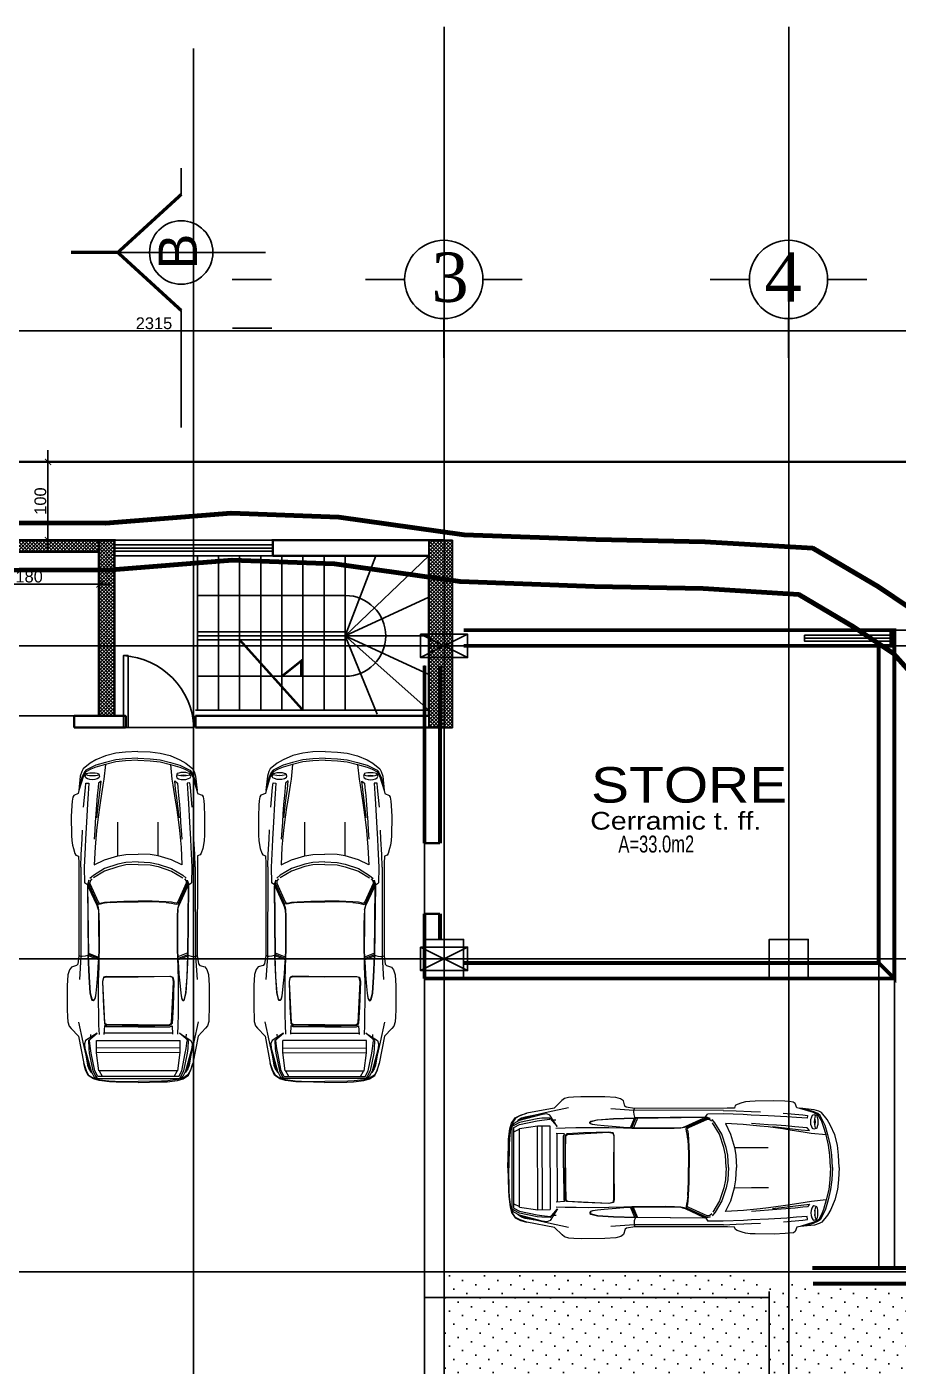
# Model space of a CAD drawing. Extents: x 250879 to 348495, y -51522 to -9360.
# Drawn here: x 327437 to 328550, y -41492 to -39781 of the extents above; entities that cross this region are included whole.
import ezdxf

# ---------------------------------------------------------------- set-up
doc = ezdxf.new("R2010")
doc.units = 0
doc.layers.get('0').update_dxf_attribs({"linetype": 'CONTINUOUS'})
doc.layers.get('DEFPOINTS').update_dxf_attribs({"color": 9, "linetype": 'CONTINUOUS'})
for name, color, linetype, lineweight in [('A-text finishing', 6, 'CONTINUOUS', 13), ('A-text function', 30, 'CONTINUOUS', 20), ('excavation border', 5, 'CONTINUOUS', 30), ('FIGURES', 153, 'CONTINUOUS', 0)]:
    doc.layers.add(name, color=color, linetype=linetype, lineweight=lineweight)
for name, color, linetype in [('AXIS', 1, 'CONTINUOUS'), ('COLUMN', 5, 'CONTINUOUS'), ('DIM', 3, 'CONTINUOUS'), ('FURNITURE', 4, 'CONTINUOUS'), ('HATCH', 8, 'CONTINUOUS'), ('TEXT', 3, 'CONTINUOUS'), ('WALL', 7, 'CONTINUOUS'), ('WALL1', 2, 'CONTINUOUS')]:
    doc.layers.add(name, color=color, linetype=linetype)
doc.styles.add('ARIAL', font='BOD_CR.TTF', dxfattribs={"width": 1.2})
doc.styles.get("Standard").update_dxf_attribs({"font": 'sanss___.ttf', "height": 15})
doc.styles.add('style2', font='romantic.ttf', dxfattribs={"height": 50})
doc.dimstyles.new('STANDARD$0', dxfattribs={"dimscale": 0, "dimtxt": 12, "dimasz": 8, "dimexe": 15, "dimexo": 0.0625, "dimgap": 2, "dimtad": 1, "dimdec": 0, "dimzin": 0, "dimdsep": 46, "dimtxsty": 'Standard', "dimblk1": 'ARCHTICK', "dimblk2": 'ARCHTICK', "dimsah": 1, "dimcen": 0.09, "dimdle": 15, "dimclrd": 3, "dimclre": 3, "dimclrt": 3, "dimazin": 0, "dimtfac": 1, "dimtdec": 0, "dimtofl": 0, "dimtmove": 1, "dimatfit": 3, "dimldrblk": 'ARCHTICK', "dimfxl": 1.0455, "dimfxlon": 1, "dimtolj": 1, "dimtzin": 0, "dimarcsym": 0})
pattern_1 = [(45, (47463.288, -20279.1652), (-2.24506403, 2.24506403), []), (135, (47463.288, -20279.1652), (-2.24506403, -2.24506403), [])]

# ---------------------------------------------------------------- blocks, each defined once
blk = doc.blocks.new('XREF1$0$02PCAR09')
at = {"color": 0, "linetype": 'ByBlock'}
for p, q in [((-139.39, 33.77), (-143.26, 30.05)), ((-138.14, 34.83), (-139.39, 33.77)), ((-136.04, 35.43), (-138.14, 34.83)), ((-133.57, 35.58), (-136.04, 35.43)), ((-129.86, 35.7), (-133.57, 35.58)), ((-117.88, 35.7), (-129.86, 35.7)), ((-112.33, 35.34), (-117.88, 35.7)), ((-109.85, 34.59), (-112.33, 35.34)), ((-108.47, 33.6), (-109.85, 34.59)), ((-157.04, 27.42), (-160.49, 26.23)), ((-160.29, 26.5), (-157.04, 27.42)), ((-143.26, 30.05), (-157.04, 27.42)), ((-146.25, 27.9), (-152.81, 26.43)), ((-147.04, 27.13), (-149.39, 26.87)), ((-145.43, 26.52), (-147.04, 27.13)), ((-136.16, 30.07), (-146.25, 27.9)), ((-103.18, 28.82), (-114.79, 29.59)), ((-107.73, 30.95), (-108.47, 33.6)), ((-107, 30.43), (-107.73, 30.95)), ((-102.8, 29.76), (-107, 30.43)), ((-103.18, 28.82), (-102.8, 29.76)), ((-58.2, 28.79), (-103.18, 28.82)), ((-103.18, 28.09), (-103.18, 28.82)), ((-103.06, 26.7), (-103.18, 28.09)), ((-56.22, 29.83), (-102.8, 29.76)), ((-58.32, 27.06), (-66.11, 26.89)), ((-48.2, 26.63), (-58.32, 27.06)), ((-58.2, 28.77), (-51.78, 28.55)), ((-52.64, 29.95), (-56.22, 29.83)), ((-52.16, 31.23), (-52.64, 29.95)), ((-51.29, 31.76), (-52.16, 31.23)), ((-51.78, 28.55), (-44.15, 28.14)), ((-48.85, 32.53), (-51.29, 31.76)), ((-47.09, 33.02), (-48.85, 32.53)), ((-44.85, 33.29), (-47.09, 33.02)), ((-42.26, 33.45), (-44.85, 33.29)), ((-44.15, 28.14), (-39.54, 27.93)), ((-32.75, 33.53), (-42.26, 33.45)), ((-27.18, 33.31), (-32.75, 33.53)), ((-28.03, 27.35), (-18.29, 26.45)), ((-24.96, 33.14), (-27.18, 33.31)), ((-22.98, 32.83), (-24.96, 33.14)), ((-22.13, 32.24), (-22.98, 32.83)), ((-21.22, 30), (-22.13, 32.24)), ((-19.65, 29.66), (-21.22, 30)), ((-12.48, 29.04), (-19.65, 29.78)), ((-12.79, 27.56), (-19.65, 29.66)), ((-13.04, 28.18), (-17.96, 29.55)), ((-10.59, 27.09), (-13.04, 28.18)), ((-10.26, 26.19), (-12.79, 27.56)), ((-10.14, 28.29), (-12.48, 29.04)), ((-9.43, 26.13), (-10.59, 27.09)), ((-8.78, 27.56), (-10.14, 28.29)), ((-5.94, 24.09), (-8.78, 27.56)), ((-165.56, 19.69), (-164.79, 22.49)), ((-164.42, 22.49), (-165.19, 19.69)), ((-164.79, 22.49), (-162.98, 25.22)), ((-163.6, 22.32), (-164.59, 21.21)), ((-163.6, 21.32), (-164.59, 20.71)), ((-164.59, -21.21), (-164.59, 21.21)), ((-162.81, 24.98), (-164.42, 22.49)), ((-160.88, 23.8), (-163.6, 22.32)), ((-160.77, 22.81), (-163.6, 21.32)), ((-163.6, 20.33), (-160.77, 21.82)), ((-163.6, 20.33), (-163.6, -20.33)), ((-162.98, 25.22), (-160.29, 26.5)), ((-160.49, 26.23), (-162.81, 24.98)), ((-161.5, 23.73), (-161.74, 23.33)), ((-159.78, 24.91), (-161.5, 23.73)), ((-149.39, 26.87), (-160.88, 23.8)), ((-151.85, 24.65), (-160.77, 22.81)), ((-160.77, 21.82), (-151.85, 23.66)), ((-160.77, 19.82), (-151.61, 21.07)), ((-159.78, 24.24), (-160.17, 23.99)), ((-157.91, 25.53), (-159.78, 24.91)), ((-157.91, 25.01), (-159.78, 24.24)), ((-152.81, 26.43), (-157.91, 25.53)), ((-153.83, 25.85), (-157.91, 25.01)), ((-153.47, 26.28), (-153.83, 25.85)), ((-149.51, 24.91), (-151.85, 24.65)), ((-151.85, 23.66), (-149.51, 24.04)), ((-151.61, 21.07), (-151.61, -21.07)), ((-151.61, 21.07), (-145.43, 21.07)), ((-145.43, 25.03), (-149.51, 24.91)), ((-149.51, 24.04), (-145.43, 24.53)), ((-149.26, 21.07), (-149.26, -21.19)), ((-141.73, 20.71), (-145.43, 26.52)), ((-145.43, 25.03), (-141.73, 20.73)), ((-145.43, 24.53), (-145.43, 25.03)), ((-145.43, -21.07), (-145.43, 21.07)), ((-142.39, 24.02), (-143.85, 23.95)), ((-125.42, 22.45), (-125.37, 22.96)), ((-125.08, 22.11), (-125.42, 22.45)), ((-125.37, 22.96), (-124.86, 23.34)), ((-125.15, 22.43), (-125.13, 22.84)), ((-124.89, 22.11), (-125.15, 22.43)), ((-125.13, 22.84), (-124.69, 23.22)), ((-124.01, 21.73), (-125.08, 22.11)), ((-123.84, 21.73), (-124.89, 22.11)), ((-124.86, 23.34), (-121.58, 24.14)), ((-124.69, 23.22), (-121.6, 24.01)), ((-121.62, 21.38), (-124.01, 21.73)), ((-121.62, 21.38), (-123.84, 21.73)), ((-118.22, 21.03), (-121.62, 21.38)), ((-121.6, 24.01), (-113.44, 24.57)), ((-121.58, 24.14), (-113.44, 24.69)), ((-112.19, 20.51), (-118.22, 21.03)), ((-113.44, 24.69), (-102.68, 25.08)), ((-113.44, 24.57), (-102.68, 24.96)), ((-108.37, 20.23), (-112.19, 20.51)), ((-104.22, 19.99), (-108.37, 20.23)), ((-104.9, 20.03), (-102.9, 24.96)), ((-104.22, 19.99), (-102.17, 24.96)), ((-101.45, 24.96), (-103.47, 19.98)), ((-102.68, 25.44), (-103.06, 26.7)), ((-67.1, 25.44), (-102.68, 25.06)), ((-102.68, 25.08), (-102.68, 25.44)), ((-102.68, 24.94), (-67.65, 25.32)), ((-102.68, 25.06), (-102.68, 24.94)), ((-78.74, 20.2), (-77.45, 20.66)), ((-77.21, 20.44), (-77.89, 20.2)), ((-77.45, 20.66), (-68.24, 24.88)), ((-76.59, 20.66), (-77.21, 20.44)), ((-76.95, 19.52), (-76.71, 20.25)), ((-76.71, 20.25), (-76.17, 20.52)), ((-67.39, 24.89), (-76.59, 20.66)), ((-76.17, 20.52), (-66.86, 24.77)), ((-66.4, 24.24), (-75.65, 20.03)), ((-66.42, 25.2), (-67.39, 24.89)), ((-67.1, 25.46), (-66.11, 26.89)), ((-67.1, 25.54), (-67.1, 25.54)), ((-64.81, 24.72), (-67.1, 25.46)), ((-66.86, 24.77), (-65.78, 24.81)), ((-65.14, 24.16), (-66.4, 24.24)), ((-65.78, 24.81), (-64.81, 24.72)), ((-64.13, 23.29), (-65.14, 24.16)), ((-62.4, 22.49), (-63.89, 24.21)), ((-60.22, 16.82), (-63.6, 22.49)), ((-58.97, 16.82), (-62.4, 22.49)), ((-57.13, 22.11), (-54.53, 16.8)), ((-48.2, 21.63), (-57.13, 22.11)), ((-44.15, 26.41), (-48.2, 26.63)), ((-39.78, 20.85), (-48.2, 21.63)), ((-35.6, 25.95), (-44.15, 26.41)), ((-39.78, 21.75), (-44.12, 22.11)), ((-35.6, 21.46), (-39.78, 21.75)), ((-35.6, 20.37), (-39.78, 20.85)), ((-26.33, 25.46), (-35.6, 25.95)), ((-31.38, 21.21), (-35.6, 21.46)), ((-28.21, 19.38), (-35.6, 20.37)), ((-33.48, 20.69), (-27.45, 19.99)), ((-26.79, 20.88), (-31.38, 21.21)), ((-22.2, 20.45), (-26.79, 20.88)), ((-21.41, 25.08), (-26.33, 25.46)), ((-18.2, 20.06), (-22.2, 20.45)), ((-16.03, 24.72), (-21.41, 25.08)), ((-18.29, 26.45), (-15.88, 26.19)), ((-15.88, 26.19), (-16.03, 24.72)), ((-14.22, 22.91), (-14.12, 24.14)), ((-14.12, 21.68), (-14.22, 22.91)), ((-14.12, 24.14), (-13.76, 25.41)), ((-13.76, 20.44), (-14.12, 21.68)), ((-13.76, 25.41), (-13.28, 26.26)), ((-13.28, 19.65), (-13.76, 20.44)), ((-13.28, 26.26), (-12.67, 26.55)), ((-12.67, 26.55), (-11.49, 26.19)), ((-12.31, 22.86), (-12.22, 24.26)), ((-12.24, 21.56), (-12.31, 22.86)), ((-12.04, 22.86), (-12.24, 21.56)), ((-12.07, 20.57), (-12.24, 21.58)), ((-12.22, 24.26), (-12.07, 25.22)), ((-12.22, 24.26), (-12.04, 22.86)), ((-12.07, 25.22), (-11.81, 25.93)), ((-11.81, 19.84), (-12.07, 20.57)), ((-11.81, 25.93), (-11.49, 26.19)), ((-11.49, 26.19), (-11.18, 25.93)), ((-11.18, 25.93), (-10.93, 25.22)), ((-10.93, 20.51), (-11.18, 19.81)), ((-10.93, 25.22), (-10.74, 24.13)), ((-10.74, 21.58), (-10.93, 20.51)), ((-10.74, 24.13), (-10.69, 22.86)), ((-10.69, 22.86), (-10.74, 21.58)), ((-8.9, 23.63), (-10.26, 26.19)), ((-6.9, 21.08), (-9.43, 26.13)), ((-7.91, 21.15), (-8.9, 23.63)), ((-6.56, 16.32), (-7.91, 21.15)), ((-5.57, 16.32), (-6.9, 21.08)), ((-4.27, 21.14), (-5.94, 24.09)), ((-2.17, 16.31), (-4.27, 21.14)), ((-166.35, 11.22), (-166.21, 14.44)), ((-166.21, 14.44), (-165.56, 19.69)), ((-165.8, 14.82), (-165.94, 11.59)), ((-165.19, 19.69), (-165.8, 14.82)), ((-163.6, 18.05), (-160.88, 19.53)), ((-160.77, 19.82), (-160.77, -19.82)), ((-137.77, 19.96), (-142.39, 19.75)), ((-138.14, 17.06), (-142.38, 17.26)), ((-141.73, 17.26), (-141.73, -17.16)), ((-138.66, 0), (-138.57, 15.9)), ((-138.57, 15.9), (-138.14, 17.06)), ((-137.9, 15.9), (-138.04, 8.28)), ((-137.51, 16.58), (-137.9, 15.9)), ((-132.34, 20.03), (-137.77, 19.96)), ((-137.56, 8.16), (-137.48, 15.78)), ((-136.98, 17.01), (-137.51, 16.58)), ((-137.48, 15.78), (-137.08, 16.44)), ((-137.08, 16.44), (-136.55, 16.78)), ((-128.55, 17.52), (-136.98, 17.01)), ((-136.55, 16.78), (-115.95, 17.82)), ((-126.04, 20.1), (-132.34, 20.03)), ((-115.76, 17.94), (-128.55, 17.52)), ((-115.78, 20.11), (-126.04, 20.1)), ((-115.95, 17.82), (-113.73, 17.36)), ((-108.37, 19.87), (-115.78, 20.11)), ((-113.56, 17.48), (-115.76, 17.94)), ((-113.73, 17.36), (-113.35, 15.95)), ((-113.2, 16.07), (-113.56, 17.48)), ((-113.4, -0.02), (-113.2, 16.07)), ((-113.35, 15.95), (-113.4, 0.02)), ((-104.27, 19.73), (-108.37, 19.87)), ((-99.56, 19.65), (-104.27, 19.73)), ((-99.52, 19.84), (-104.22, 19.99)), ((-87.11, 19.64), (-99.56, 19.65)), ((-87.11, 19.87), (-99.52, 19.84)), ((-82.86, 19.87), (-87.11, 19.87)), ((-82.86, 19.72), (-87.11, 19.64)), ((-79.67, 19.98), (-82.86, 19.87)), ((-79.63, 19.86), (-82.86, 19.72)), ((-79.67, 19.96), (-78.74, 20.2)), ((-77.89, 20.2), (-79.63, 19.86)), ((-76.73, 18.37), (-76.95, 19.52)), ((-76.42, 16.82), (-76.73, 18.37)), ((-76.22, 19.69), (-76.44, 19.24)), ((-76.44, 19.24), (-76.15, 18.22)), ((-76.1, 14.07), (-76.42, 16.82)), ((-75.65, 20.03), (-76.22, 19.69)), ((-76.15, 18.22), (-75.93, 16.82)), ((-76.1, 14.07), (-75.74, 7.15)), ((-75.93, 16.82), (-75.72, 13.98)), ((-75.72, 13.98), (-75.43, 7.15)), ((-60.22, 16.82), (-60.22, 16.82)), ((-58, 10.14), (-60.22, 16.82)), ((-56.75, 10.14), (-58.97, 16.82)), ((-54.53, 16.8), (-52.55, 10.14)), ((-24.62, 18.78), (-28.21, 19.38)), ((-27.45, 19.99), (-23.36, 19.5)), ((-17.01, 17.6), (-24.62, 18.78)), ((-23.36, 19.5), (-19.12, 18.97)), ((-19.12, 18.97), (-14.89, 18.51)), ((-16, 19.87), (-18.2, 20.06)), ((-13.95, 17.11), (-17.01, 17.6)), ((-14.89, 18.51), (-16, 19.87)), ((-6.56, 16.32), (-13.95, 17.11)), ((-12.67, 19.33), (-13.28, 19.65)), ((-11.49, 19.6), (-12.67, 19.33)), ((-11.49, 19.6), (-11.81, 19.84)), ((-11.18, 19.81), (-11.49, 19.6)), ((-5.26, 11.13), (-6.56, 16.32)), ((-4.27, 11.13), (-5.57, 16.32)), ((-0.87, 11.13), (-2.17, 16.31)), ((-166.57, 0.02), (-166.35, 11.22)), ((-165.94, 11.59), (-166.08, 0)), ((-138.04, 8.28), (-138.04, 0)), ((-137.56, 0), (-137.56, 8.16)), ((-75.74, 7.15), (-75.77, 0)), ((-75.43, 7.15), (-75.4, 0)), ((-57.13, 6.18), (-58, 10.14)), ((-55.9, 6.18), (-56.75, 10.14)), ((-52.55, 10.14), (-44.12, 10.09)), ((-52.55, 10.14), (-51.92, 6.18)), ((-44.12, 10.09), (-35.6, 10.09)), ((-4.7, 6.2), (-5.26, 11.13)), ((-3.7, 6.2), (-4.27, 11.13)), ((-0.31, 6.18), (-0.87, 11.13)), ((-165.94, -11.59), (-166.08, 0)), ((-138.66, 0), (-138.57, -15.9)), ((-138.04, -8.28), (-138.04, 0)), ((-137.56, 0), (-137.56, -8.16)), ((-113.4, 0.02), (-113.2, -16.07)), ((-75.74, -7.15), (-75.77, 0)), ((-75.43, -7.15), (-75.4, 0)), ((-56.89, 0), (-57.13, 6.18)), ((-56.89, 0), (-57.13, -6.18)), ((-55.64, 0), (-55.9, 6.18)), ((-55.64, 0), (-55.9, -6.18)), ((-51.92, 6.18), (-51.68, 0)), ((-51.92, -6.18), (-51.68, 0)), ((-4.39, 0), (-4.7, 6.2)), ((-4.39, 0), (-4.7, -6.2)), ((-3.4, 0), (-3.7, 6.2)), ((-3.4, 0), (-3.7, -6.2)), ((0, 0), (-0.31, 6.18)), ((0, 0), (-0.31, -6.18)), ((-166.57, -0.02), (-166.35, -11.22)), ((-113.35, -15.95), (-113.4, -0.02)), ((-57.13, -6.18), (-58, -10.14)), ((-55.9, -6.18), (-56.75, -10.14)), ((-52.55, -10.14), (-51.92, -6.18)), ((-4.7, -6.2), (-5.26, -11.13)), ((-3.7, -6.2), (-4.27, -11.13)), ((-0.31, -6.18), (-0.87, -11.13)), ((-166.35, -11.22), (-166.21, -14.44)), ((-165.8, -14.82), (-165.94, -11.59)), ((-137.9, -15.9), (-138.04, -8.28)), ((-137.56, -8.16), (-137.48, -15.78)), ((-76.1, -14.07), (-75.74, -7.15)), ((-75.72, -13.98), (-75.43, -7.15)), ((-58, -10.14), (-60.22, -16.82)), ((-56.75, -10.14), (-58.97, -16.82)), ((-54.53, -16.8), (-52.55, -10.14)), ((-52.55, -10.14), (-44.12, -10.09)), ((-44.12, -10.09), (-35.6, -10.09)), ((-5.26, -11.13), (-6.56, -16.32)), ((-4.27, -11.13), (-5.57, -16.32)), ((-0.87, -11.13), (-2.17, -16.31)), ((-166.21, -14.44), (-165.56, -19.69)), ((-165.19, -19.69), (-165.8, -14.82)), ((-165.56, -19.69), (-164.79, -22.49)), ((-164.42, -22.49), (-165.19, -19.69)), ((-163.6, -18.05), (-160.88, -19.53)), ((-160.77, -19.82), (-151.61, -21.07)), ((-137.77, -19.96), (-142.39, -19.75)), ((-138.14, -17.06), (-142.38, -17.26)), ((-138.57, -15.9), (-138.14, -17.06)), ((-137.51, -16.58), (-137.9, -15.9)), ((-132.34, -20.03), (-137.77, -19.96)), ((-136.98, -17.01), (-137.51, -16.58)), ((-137.48, -15.78), (-137.08, -16.44)), ((-137.08, -16.44), (-136.55, -16.78)), ((-128.55, -17.52), (-136.98, -17.01)), ((-136.55, -16.78), (-115.95, -17.82)), ((-126.04, -20.1), (-132.34, -20.03)), ((-115.76, -17.94), (-128.55, -17.52)), ((-115.78, -20.11), (-126.04, -20.1)), ((-115.95, -17.82), (-113.73, -17.36)), ((-108.37, -19.87), (-115.78, -20.11)), ((-113.56, -17.48), (-115.76, -17.94)), ((-113.73, -17.36), (-113.35, -15.95)), ((-113.2, -16.07), (-113.56, -17.48)), ((-104.27, -19.73), (-108.37, -19.87)), ((-104.22, -19.99), (-108.37, -20.23)), ((-104.9, -20.03), (-102.9, -24.96)), ((-99.56, -19.65), (-104.27, -19.73)), ((-99.52, -19.84), (-104.22, -19.99)), ((-104.22, -19.99), (-102.17, -24.96)), ((-101.45, -24.96), (-103.47, -19.98)), ((-87.11, -19.64), (-99.56, -19.65)), ((-87.11, -19.87), (-99.52, -19.84)), ((-82.86, -19.72), (-87.11, -19.64)), ((-82.86, -19.87), (-87.11, -19.87)), ((-79.63, -19.86), (-82.86, -19.72)), ((-79.67, -19.98), (-82.86, -19.87)), ((-79.67, -19.96), (-78.74, -20.2)), ((-77.89, -20.2), (-79.63, -19.86)), ((-78.74, -20.2), (-77.45, -20.66)), ((-77.21, -20.44), (-77.89, -20.2)), ((-76.73, -18.37), (-76.95, -19.52)), ((-76.95, -19.52), (-76.71, -20.25)), ((-76.42, -16.82), (-76.73, -18.37)), ((-76.44, -19.24), (-76.15, -18.22)), ((-76.22, -19.69), (-76.44, -19.24)), ((-76.1, -14.07), (-76.42, -16.82)), ((-75.65, -20.03), (-76.22, -19.69)), ((-76.15, -18.22), (-75.93, -16.82)), ((-75.93, -16.82), (-75.72, -13.98)), ((-66.4, -24.24), (-75.65, -20.03)), ((-60.22, -16.82), (-63.6, -22.49)), ((-58.97, -16.82), (-62.4, -22.49)), ((-60.22, -16.82), (-60.22, -16.82)), ((-57.13, -22.11), (-54.53, -16.8)), ((-28.21, -19.38), (-35.6, -20.37)), ((-33.48, -20.69), (-27.45, -19.99)), ((-24.62, -18.78), (-28.21, -19.38)), ((-27.45, -19.99), (-23.36, -19.5)), ((-17.01, -17.6), (-24.62, -18.78)), ((-23.36, -19.5), (-19.12, -18.97)), ((-18.2, -20.06), (-22.2, -20.45)), ((-19.12, -18.97), (-14.89, -18.51)), ((-16, -19.87), (-18.2, -20.06)), ((-13.95, -17.11), (-17.01, -17.6)), ((-14.89, -18.51), (-16, -19.87)), ((-6.56, -16.32), (-13.95, -17.11)), ((-13.28, -19.65), (-13.76, -20.44)), ((-12.67, -19.33), (-13.28, -19.65)), ((-11.49, -19.6), (-12.67, -19.33)), ((-11.81, -19.84), (-12.07, -20.57)), ((-11.49, -19.6), (-11.81, -19.84)), ((-11.18, -19.81), (-11.49, -19.6)), ((-10.93, -20.51), (-11.18, -19.81)), ((-6.56, -16.32), (-7.91, -21.15)), ((-5.57, -16.32), (-6.9, -21.08)), ((-2.17, -16.31), (-4.27, -21.14)), ((-164.79, -22.49), (-162.98, -25.22)), ((-163.6, -21.32), (-164.59, -20.71)), ((-163.6, -22.32), (-164.59, -21.21)), ((-162.81, -24.98), (-164.42, -22.49)), ((-163.6, -20.33), (-160.77, -21.82)), ((-160.77, -22.81), (-163.6, -21.32)), ((-160.88, -23.8), (-163.6, -22.32)), ((-162.98, -25.22), (-160.29, -26.5)), ((-160.49, -26.23), (-162.81, -24.98)), ((-161.5, -23.73), (-161.74, -23.33)), ((-159.78, -24.91), (-161.5, -23.73)), ((-149.39, -26.87), (-160.88, -23.8)), ((-160.77, -21.82), (-151.85, -23.66)), ((-151.85, -24.65), (-160.77, -22.81)), ((-157.04, -27.42), (-160.49, -26.23)), ((-160.29, -26.5), (-157.04, -27.42)), ((-159.78, -24.24), (-160.17, -23.99)), ((-157.91, -25.01), (-159.78, -24.24)), ((-157.91, -25.53), (-159.78, -24.91)), ((-153.83, -25.85), (-157.91, -25.01)), ((-152.81, -26.43), (-157.91, -25.53)), ((-153.47, -26.28), (-153.83, -25.85)), ((-146.25, -27.9), (-152.81, -26.43)), ((-151.85, -23.66), (-149.51, -24.04)), ((-149.51, -24.91), (-151.85, -24.65)), ((-151.61, -21.07), (-145.43, -21.07)), ((-149.51, -24.04), (-145.43, -24.53)), ((-145.43, -25.03), (-149.51, -24.91)), ((-147.04, -27.13), (-149.39, -26.87)), ((-145.43, -26.52), (-147.04, -27.13)), ((-141.73, -20.71), (-145.43, -26.52)), ((-145.43, -25.03), (-141.73, -20.73)), ((-145.43, -24.53), (-145.43, -25.03)), ((-142.39, -24.02), (-143.85, -23.95)), ((-125.08, -22.11), (-125.42, -22.45)), ((-125.42, -22.45), (-125.37, -22.96)), ((-125.37, -22.96), (-124.86, -23.34)), ((-124.89, -22.11), (-125.15, -22.43)), ((-125.15, -22.43), (-125.13, -22.84)), ((-125.13, -22.84), (-124.69, -23.22)), ((-124.01, -21.73), (-125.08, -22.11)), ((-123.84, -21.73), (-124.89, -22.11)), ((-124.86, -23.34), (-121.58, -24.14)), ((-124.69, -23.22), (-121.6, -24.01)), ((-121.62, -21.38), (-124.01, -21.73)), ((-121.62, -21.38), (-123.84, -21.73)), ((-118.22, -21.03), (-121.62, -21.38)), ((-121.6, -24.01), (-113.44, -24.57)), ((-121.58, -24.14), (-113.44, -24.69)), ((-112.19, -20.51), (-118.22, -21.03)), ((-113.44, -24.57), (-102.68, -24.96)), ((-113.44, -24.69), (-102.68, -25.08)), ((-108.37, -20.23), (-112.19, -20.51)), ((-103.06, -26.7), (-103.18, -28.09)), ((-102.68, -25.44), (-103.06, -26.7)), ((-102.68, -25.06), (-102.68, -24.94)), ((-102.68, -24.94), (-67.65, -25.32)), ((-67.1, -25.44), (-102.68, -25.06)), ((-102.68, -25.08), (-102.68, -25.44)), ((-77.45, -20.66), (-68.24, -24.88)), ((-76.59, -20.66), (-77.21, -20.44)), ((-76.71, -20.25), (-76.17, -20.52)), ((-67.39, -24.89), (-76.59, -20.66)), ((-76.17, -20.52), (-66.86, -24.77)), ((-66.42, -25.2), (-67.39, -24.89)), ((-64.81, -24.72), (-67.1, -25.46)), ((-67.1, -25.46), (-66.11, -26.89)), ((-67.1, -25.54), (-67.1, -25.54)), ((-66.86, -24.77), (-65.78, -24.81)), ((-65.14, -24.16), (-66.4, -24.24)), ((-58.32, -27.06), (-66.11, -26.89)), ((-65.78, -24.81), (-64.81, -24.72)), ((-64.13, -23.29), (-65.14, -24.16)), ((-62.4, -22.49), (-63.89, -24.21)), ((-48.2, -26.63), (-58.32, -27.06)), ((-48.2, -21.63), (-57.13, -22.11)), ((-39.78, -20.85), (-48.2, -21.63)), ((-44.15, -26.41), (-48.2, -26.63)), ((-35.6, -25.95), (-44.15, -26.41)), ((-39.78, -21.75), (-44.12, -22.11)), ((-35.6, -20.37), (-39.78, -20.85)), ((-35.6, -21.46), (-39.78, -21.75)), ((-31.38, -21.21), (-35.6, -21.46)), ((-26.33, -25.46), (-35.6, -25.95)), ((-26.79, -20.88), (-31.38, -21.21)), ((-28.03, -27.35), (-18.29, -26.45)), ((-22.2, -20.45), (-26.79, -20.88)), ((-21.41, -25.08), (-26.33, -25.46)), ((-16.03, -24.72), (-21.41, -25.08)), ((-18.29, -26.45), (-15.88, -26.19)), ((-15.88, -26.19), (-16.03, -24.72)), ((-14.12, -21.68), (-14.22, -22.91)), ((-14.22, -22.91), (-14.12, -24.14)), ((-13.76, -20.44), (-14.12, -21.68)), ((-14.12, -24.14), (-13.76, -25.41)), ((-13.76, -25.41), (-13.28, -26.26)), ((-13.28, -26.26), (-12.67, -26.55)), ((-10.26, -26.19), (-12.79, -27.56)), ((-12.67, -26.55), (-11.49, -26.19)), ((-12.24, -21.56), (-12.31, -22.86)), ((-12.31, -22.86), (-12.22, -24.26)), ((-12.07, -20.57), (-12.24, -21.58)), ((-12.04, -22.86), (-12.24, -21.56)), ((-12.22, -24.26), (-12.04, -22.86)), ((-12.22, -24.26), (-12.07, -25.22)), ((-12.07, -25.22), (-11.81, -25.93)), ((-11.81, -25.93), (-11.49, -26.19)), ((-11.49, -26.19), (-11.18, -25.93)), ((-11.18, -25.93), (-10.93, -25.22)), ((-10.74, -21.58), (-10.93, -20.51)), ((-10.93, -25.22), (-10.74, -24.13)), ((-10.69, -22.86), (-10.74, -21.58)), ((-10.74, -24.13), (-10.69, -22.86)), ((-9.43, -26.13), (-10.59, -27.09)), ((-8.9, -23.63), (-10.26, -26.19)), ((-6.9, -21.08), (-9.43, -26.13)), ((-7.91, -21.15), (-8.9, -23.63)), ((-5.94, -24.09), (-8.78, -27.56)), ((-4.27, -21.14), (-5.94, -24.09)), ((-143.26, -30.05), (-157.04, -27.42)), ((-136.16, -30.07), (-146.25, -27.9)), ((-139.39, -33.77), (-143.26, -30.05)), ((-103.18, -28.82), (-114.79, -29.59)), ((-108.47, -33.6), (-109.85, -34.59)), ((-107.73, -30.95), (-108.47, -33.6)), ((-107, -30.43), (-107.73, -30.95)), ((-102.8, -29.76), (-107, -30.43)), ((-103.18, -28.09), (-103.18, -28.82)), ((-58.2, -28.79), (-103.18, -28.82)), ((-103.18, -28.82), (-102.8, -29.76)), ((-56.22, -29.83), (-102.8, -29.76)), ((-58.2, -28.77), (-51.78, -28.55)), ((-52.64, -29.95), (-56.22, -29.83)), ((-52.16, -31.23), (-52.64, -29.95)), ((-51.29, -31.76), (-52.16, -31.23)), ((-51.78, -28.55), (-44.15, -28.14)), ((-48.85, -32.53), (-51.29, -31.76)), ((-47.09, -33.02), (-48.85, -32.53)), ((-44.85, -33.29), (-47.09, -33.02)), ((-42.26, -33.45), (-44.85, -33.29)), ((-44.15, -28.14), (-39.54, -27.93)), ((-32.75, -33.53), (-42.26, -33.45)), ((-27.18, -33.31), (-32.75, -33.53)), ((-24.96, -33.14), (-27.18, -33.31)), ((-22.98, -32.83), (-24.96, -33.14)), ((-22.13, -32.24), (-22.98, -32.83)), ((-21.22, -30), (-22.13, -32.24)), ((-19.65, -29.66), (-21.22, -30)), ((-12.79, -27.56), (-19.65, -29.66)), ((-12.48, -29.04), (-19.65, -29.78)), ((-13.04, -28.18), (-17.96, -29.55)), ((-10.59, -27.09), (-13.04, -28.18)), ((-10.14, -28.29), (-12.48, -29.04)), ((-8.78, -27.56), (-10.14, -28.29)), ((-138.14, -34.83), (-139.39, -33.77)), ((-136.04, -35.43), (-138.14, -34.83)), ((-133.57, -35.58), (-136.04, -35.43)), ((-129.86, -35.7), (-133.57, -35.58)), ((-117.88, -35.7), (-129.86, -35.7)), ((-112.33, -35.34), (-117.88, -35.7)), ((-109.85, -34.59), (-112.33, -35.34))]:
    blk.add_line(p, q, dxfattribs=at)
blk = doc.blocks.new('_ARCHTICK')
at = {"color": 0, "linetype": 'ByBlock', "const_width": 0.15}
blk.add_lwpolyline([(-0.5, -0.5), (0.5, 0.5)], dxfattribs=at)
blk = doc.blocks.new('*D22')
at = {"layer": 'DEFPOINTS', "color": 0, "linetype": 'Continuous', "transparency": 16777216}
for p in [(159633.4, -32668.3), (157318.4, -32770), (159633.4, -32770)]:
    blk.add_point(p, dxfattribs=at)
at = {"layer": 'WALL', "color": 3, "linetype": 'Continuous', "lineweight": -2, "transparency": 16777216}
for p, q in [((157318.4, -32669.3), (157318.4, -32653.3)), ((159633.4, -32669.3), (159633.4, -32653.3)), ((157303.4, -32668.3), (159648.4, -32668.3))]:
    blk.add_line(p, q, dxfattribs=at)
at = {"layer": 'WALL', "color": 3, "linetype": 'Continuous', "lineweight": -2, "transparency": 16777216, "xscale": 8, "yscale": 8, "zscale": 8, "rotation": 180}
blk.add_blockref('_ARCHTICK', (157318.4, -32668.3), dxfattribs=at)
at = {"layer": 'WALL', "color": 3, "linetype": 'Continuous', "lineweight": -2, "transparency": 16777216, "xscale": 8, "yscale": 8, "zscale": 8}
blk.add_blockref('_ARCHTICK', (159633.4, -32668.3), dxfattribs=at)
at = {"layer": 'WALL', "color": 3, "linetype": 'Continuous', "transparency": 16777216, "insert": (158475.9, -32658.5), "char_height": 15, "attachment_point": 5}
blk.add_mtext('\\A1;2315', dxfattribs=at)
blk = doc.blocks.new('COLUMN')
at = {"layer": 'AXIS'}
for p, q in [((236924.7, -9644.3), (236984.7, -9674.3)), ((236984.7, -9644.3), (236924.7, -9674.3))]:
    blk.add_line(p, q, dxfattribs=at)
at = {"layer": 'COLUMN'}
blk.add_lwpolyline([(236924.7, -9644.3), (236984.7, -9644.3), (236984.7, -9674.3), (236924.7, -9674.3)], close=True, dxfattribs=at)
blk = doc.blocks.new('AXISG')
at = {"layer": 'AXIS'}
for p, q in [((306715.5, -23682.8), (306715.5, -19766.8)), ((307035.7, -19949.2), (307035.7, -23531.7)), ((305609.2, -20292.8), (307936.9, -20292.8)), ((305601.4, -20692.8), (307936.9, -20692.8)), ((305610, -21092.8), (307936.9, -21092.8))]:
    blk.add_line(p, q, dxfattribs=at)
at = {"layer": 'WALL', "linetype": 'Continuous'}
for p in [(70081, -10633.6), (70081, -11033.6)]:
    blk.add_blockref('COLUMN', p, dxfattribs=at)
blk = doc.blocks.new('*D1716')
at = {"layer": 'DEFPOINTS', "color": 0, "linetype": 'Continuous', "transparency": 16777216}
for p in [(327349.6, -40483.3), (327529.4, -40483.3), (327349.6, -40493.1)]:
    blk.add_point(p, dxfattribs=at)
at = {"layer": 'WALL', "color": 3, "linetype": 'Continuous', "lineweight": -2, "transparency": 16777216}
for p, q in [((327544.4, -40493.1), (327334.6, -40493.1)), ((327349.6, -40492.1), (327349.6, -40508.1)), ((327529.4, -40492.1), (327529.4, -40508.1))]:
    blk.add_line(p, q, dxfattribs=at)
at = {"layer": 'WALL', "color": 3, "linetype": 'Continuous', "lineweight": -2, "transparency": 16777216, "xscale": 8, "yscale": 8, "zscale": 8, "rotation": 180}
blk.add_blockref('_ARCHTICK', (327349.6, -40493.1), dxfattribs=at)
at = {"layer": 'WALL', "color": 3, "linetype": 'Continuous', "lineweight": -2, "transparency": 16777216, "xscale": 8, "yscale": 8, "zscale": 8}
blk.add_blockref('_ARCHTICK', (327529.4, -40493.1), dxfattribs=at)
at = {"layer": 'WALL', "color": 3, "linetype": 'Continuous', "transparency": 16777216, "insert": (327439.5, -40483.4), "char_height": 15, "attachment_point": 5}
blk.add_mtext('\\A1;180', dxfattribs=at)
blk = doc.blocks.new('*D1765')
at = {"layer": 'DEFPOINTS', "color": 0, "linetype": 'Continuous', "transparency": 16777216}
for p in [(327463.6, -40336.8), (327463.6, -40336.8), (327463.6, -40436.8)]:
    blk.add_point(p, dxfattribs=at)
at = {"layer": 'WALL', "color": 3, "linetype": 'Continuous', "lineweight": -2, "transparency": 16777216}
for p, q in [((327463.6, -40451.8), (327463.6, -40321.8)), ((327463.6, -40336.8), (327448.6, -40336.8)), ((327463.6, -40436.8), (327448.6, -40436.8))]:
    blk.add_line(p, q, dxfattribs=at)
at = {"layer": 'WALL', "color": 3, "linetype": 'Continuous', "lineweight": -2, "transparency": 16777216, "xscale": 8, "yscale": 8, "zscale": 8}
for p, rotation in [((327463.6, -40336.8), 90), ((327463.6, -40436.8), 270)]:
    blk.add_blockref('_ARCHTICK', p, dxfattribs=dict(at, rotation=rotation))
at = {"layer": 'WALL', "color": 3, "linetype": 'Continuous', "transparency": 16777216, "insert": (327453.9, -40386.8), "char_height": 15, "attachment_point": 5, "rotation": 90}
blk.add_mtext('\\A1;100', dxfattribs=at)
blk = doc.blocks.new('ST')
at = {"layer": 'WALL', "linetype": 'Continuous'}
for p, q in [((289093.9, -12839.7), (289282.9, -12839.7)), ((289093.9, -12942.9), (289282.9, -12942.9))]:
    blk.add_line(p, q, dxfattribs=at)
at = {"layer": 'WALL', "linetype": 'Continuous', "const_width": 3}
for points in [[(289147.9, -12896.3), (289228.9, -12986.4)], [(289201.9, -12942.9), (289226.4, -12923.4), (289226.4, -12942.9)]]:
    blk.add_lwpolyline(points, dxfattribs=at)
at = {"layer": 'WALL', "linetype": 'Continuous'}
blk.add_arc((289282.9, -12891.3), 51.6, 270, 90, dxfattribs=at)
blk = doc.blocks.new('sec')
at = {"layer": 'WALL'}
for p, q in [((0, 105.9), (0, 319.4)), ((0, 105.9), (-115.7, 0)), ((-115.7, 0), (153.7, 0)), ((0, -105.9), (0, -153.8))]:
    blk.add_line(p, q, dxfattribs=at)
at = {"layer": 'WALL', "const_width": 6}
for points in [[(0, 105.9), (-115.7, 0), (-201.5, 0)], [(0, -105.9), (-115.7, 0)]]:
    blk.add_lwpolyline(points, dxfattribs=at)
at = {"layer": 'WALL'}
blk.add_circle((0, 0), 57.9, dxfattribs=at)
blk = doc.blocks.new('site77')
at = {"layer": 'WALL', "linetype": 'Continuous', "const_width": 3}
blk.add_lwpolyline([(159633.4, -32835.7), (157318.4, -32835.7), (157318.4, -36546.7), (159235.4, -36546.7)], dxfattribs=at)
at = {"layer": 'WALL', "linetype": 'Continuous'}
dim = blk.add_linear_dim(base=(159633.4, -32668.3), p1=(157318.4, -32770), p2=(159633.4, -32770), dimstyle='STANDARD$0', override={"dimscale": 1}, dxfattribs=at)
dim.commit()
dim.dimension.update_dxf_attribs({"geometry": '*D22', "text_midpoint": (158475.9, -32658.5)})

msp = doc.modelspace()

# ---------------------------------------------------------------- hatches: boundary and pattern name
at = {"layer": 'AXIS'}
h = msp.add_hatch(dxfattribs=at)
h.set_pattern_fill('ANSI37', color=256, style=0)
h.set_pattern_definition(pattern_1)
h.paths.add_polyline_path([(327537.78405, -40436.83358), (327349.30678, -40436.83358), (327349.30678, -40571.99817), (327350.0698, -40571.99817), (327350.0698, -40451.83358), (327537.78405, -40451.83358)])
h = msp.add_hatch(dxfattribs=at)
h.set_pattern_fill('ANSI37', color=256, style=0)
h.set_pattern_definition([(45, (47454.288, -20279.1652), (-2.24506403, 2.24506403), []), (135, (47454.288, -20279.1652), (-2.24506403, -2.24506403), [])])
h.paths.add_polyline_path([(327548.78405, -40436.83358), (327528.78405, -40436.83358), (327528.78405, -40451.83358), (327548.78405, -40451.83358)])
h.paths.add_polyline_path([(327543.78405, -40451.83358), (327528.78405, -40451.83358), (327528.78405, -40571.99817), (327543.78405, -40571.99817)])
h.paths.add_polyline_path([(327548.78405, -40456.83358), (327548.78405, -40451.83358), (327543.78405, -40451.83358), (327543.78405, -40571.99817), (327548.78405, -40571.99817)])
h.paths.add_polyline_path([(327548.78405, -40571.99817), (327543.78405, -40571.99817), (327543.78405, -40661.2647), (327548.78405, -40661.2647)])
h.paths.add_polyline_path([(327543.78405, -40571.99817), (327528.78405, -40571.99817), (327528.78405, -40661.2647), (327543.78405, -40661.2647)])
h = msp.add_hatch(dxfattribs=at)
h.set_pattern_fill('ANSI37', color=256, style=0)
h.set_pattern_definition(pattern_1)
h.paths.add_polyline_path([(327950.28405, -40676.52944), (327950.28405, -40436.83358), (327980.28405, -40436.83358), (327980.28405, -40676.52944)])
at = {"layer": 'FURNITURE', "ltscale": 3}
h = msp.add_hatch(dxfattribs=at)
h.set_pattern_fill('DOTS', color=256, scale=10, angle=45, style=0)
h.set_pattern_definition([(45, (19207.206, -20279.165), (-5.6126601, 16.8379802), [0, -15.875])])
h.paths.add_polyline_path([(328385.10259, -41404.79782), (327969.62571, -41404.79782), (327969.62571, -41544.25948), (328146.4745, -41544.25948), (328229.12429, -41495.62371), (328229.12429, -41544.25948), (328385.10259, -41544.25948)], flags=17)
h.paths.add_polyline_path([(328385.10259, -41544.25948), (328229.12429, -41544.25948), (328229.12429, -41592.89526), (328146.4745, -41544.25948), (327969.62571, -41544.25948), (327969.62571, -41746.99817), (328385.10259, -41746.99817)])
h.paths.add_polyline_path([(328410.10259, -41544.25948), (328385.10259, -41544.25948), (328385.10259, -41746.99817), (328410.10259, -41746.99817)])
h.paths.add_polyline_path([(328410.10259, -41386.83358), (328380.10259, -41386.83358), (328380.10259, -41371.99817), (327969.62571, -41371.99817), (327969.62571, -41404.79782), (328385.10259, -41404.79782), (328385.10259, -41544.25948), (328410.10259, -41544.25948)])
h.paths.add_polyline_path([(328752.9393, -41386.8367), (328440.92594, -41386.8367), (328440.10259, -41386.83358), (328410.10259, -41386.83358), (328410.10259, -41544.25948), (328552.27697, -41544.25948, -0.4142135624), (328752.27697, -41744.25948), (328752.27697, -41771.83358), (328870.5187, -41771.83358, -0.9977861785), (328970.51821, -41772.05521), (328988.66622, -41772.05521), (328949.90351, -41552.12219, 0.3639919777)])
h.paths.add_polyline_path([(328552.27697, -41544.25948), (328410.10259, -41544.25948), (328410.10259, -41746.99817), (328435.10259, -41746.99817, -0.1467971024), (328500.2239, -41771.83358), (328752.27697, -41771.83358), (328752.27697, -41744.25948, 0.4142135624)], flags=17)
h.paths.add_polyline_path([(328713.71503, -41592.11648), (328713.71503, -41551.87985), (328736.6677, -41551.87985), (328736.6677, -41592.11648)], flags=24)

# ---------------------------------------------------------------- linework, layer by layer
at = {"layer": 'AXIS'}
for p, q in [((327969.62571, -39780.65994), (327969.62571, -43810.85677)), ((328410.10259, -39780.65994), (328410.10259, -43803.29107)), ((327699.13707, -40103.55728), (327749.13707, -40103.55728)), ((327919.29653, -40103.55728), (327869.29653, -40103.55728)), ((328019.29653, -40103.55728), (328069.29653, -40103.55728)), ((328359.77341, -40103.55728), (328309.77341, -40103.55728)), ((328459.77341, -40103.55728), (328509.77341, -40103.55728)), ((327969.29653, -40153.55728), (327969.29653, -40203.55728)), ((328409.77341, -40153.55728), (328409.77341, -40203.55728)), ((327699.46625, -40165.784), (327749.46625, -40165.784)), ((326774.46169, -40571.99817), (328870.84741, -40571.99817)), ((326774.46169, -40971.99817), (328870.84741, -40971.99817)), ((326617.57984, -41371.99817), (328870.84741, -41371.99817))]:
    msp.add_line(p, q, dxfattribs=at)
for centre in [(327969.29653, -40103.55728), (328409.77341, -40103.55728)]:
    msp.add_circle(centre, 50, dxfattribs=at)
at = {"layer": 'COLUMN'}
for points in [[(327950.28405, -40676.52944), (327950.28405, -40436.83358), (327980.28405, -40436.83358), (327980.28405, -40676.52944)], [(327994.62571, -40996.99817), (327994.62571, -40946.99817), (327944.62571, -40946.99817), (327944.62571, -40996.99817)], [(328435.10259, -40996.99817), (328435.10259, -40946.99817), (328385.10259, -40946.99817), (328385.10259, -40996.99817)]]:
    msp.add_lwpolyline(points, close=True, dxfattribs=at)
at = {"layer": 'excavation border', "lineweight": 200}
for points in [[(327365.30719, -40414.5024), (327537.25201, -40415.01142), (327697.67287, -40402.31006), (327835.0574, -40407.28823), (327995.46508, -40429.8136), (328163.39469, -40435.82743), (328303.06116, -40438.70853), (328440.90611, -40447.19597), (328524.76593, -40496.54786), (328583.60495, -40535.96675)], [(327362.97375, -40474.49576), (327539.53488, -40475.01844), (327698.95864, -40462.39602), (327829.78516, -40467.13657), (327990.20545, -40489.66371), (328161.70221, -40495.80528), (328300.59773, -40498.67048), (328422.86689, -40506.19888), (328492.82546, -40547.36982), (328543.88168, -40581.57466), (328604.1969, -40649.2474)]]:
    msp.add_lwpolyline(points, dxfattribs=at)
at = {"layer": 'FURNITURE', "ltscale": 3}
for p, q in [((327750.80678, -40436.83358), (327548.78405, -40436.83358)), ((327750.80678, -40442.83358), (327548.78405, -40442.83358)), ((327750.80678, -40446.83358), (327548.78405, -40446.83358)), ((327750.80678, -40450.83358), (327548.78405, -40450.83358)), ((327654.42415, -40654.2011), (327654.42415, -40456.83358)), ((327681.42415, -40654.2011), (327681.42415, -40456.83358)), ((327708.42415, -40654.2011), (327708.42415, -40456.83358)), ((327735.42415, -40654.2011), (327735.42415, -40456.83358)), ((327762.42415, -40654.2011), (327762.42415, -40456.83358)), ((327789.42415, -40654.2011), (327789.42415, -40456.83358)), ((327816.42415, -40654.2011), (327816.42415, -40456.83358)), ((327843.42415, -40654.2011), (327843.42415, -40456.83358)), ((327950.28405, -40456.83358), (327843.42415, -40559.04914)), ((327843.42415, -40559.04914), (327882.35045, -40456.83358)), ((327843.42415, -40559.04914), (327950.28405, -40509.65785)), ((327843.42415, -40554.04914), (327654.42415, -40554.04914)), ((327843.42415, -40559.04914), (327654.42415, -40559.04914)), ((327843.42415, -40564.04914), (327654.42415, -40564.04914)), ((327843.42415, -40559.04914), (327950.28405, -40559.04914)), ((327950.28405, -40654.2011), (327843.42415, -40559.04914)), ((327843.42415, -40559.04914), (327950.28405, -40608.44044)), ((327843.42415, -40559.04914), (327884.25458, -40659.2011)), ((327944.62571, -43372.32734), (327944.62571, -40596.99817)), ((328385.10259, -41404.79782), (327944.62571, -41404.79782)), ((328385.10259, -41396.99817), (328385.10259, -41746.99817))]:
    msp.add_line(p, q, dxfattribs=at)
at = {"layer": 'FURNITURE'}
for p, q in [((327406.97124, -40661.2647), (327496.97124, -40661.2647)), ((327563.17345, -40676.2647), (327563.17345, -40661.2647)), ((327563.17345, -40676.2647), (327563.17345, -40661.2647)), ((327649.98443, -40676.2647), (327563.17345, -40676.2647))]:
    msp.add_line(p, q, dxfattribs=at)
at = {"layer": 'FURNITURE', "ltscale": 3}
for points in [[(327651.98443, -40654.2011), (327950.28405, -40654.2011), (327950.28405, -40456.83358), (327548.78405, -40456.83358), (327548.78405, -40661.2647), (327562.98443, -40661.2647)], [(328430.10259, -40551.83358), (328561.16594, -40551.83358)], [(328430.10259, -40571.83358), (328525.10259, -40571.83358), (328525.10259, -40871.83358), (328525.10259, -40871.83358)]]:
    msp.add_lwpolyline(points, dxfattribs=at)
msp.add_lwpolyline([(328430.10259, -40558.00464), (328430.10259, -40565.66252), (328541.16594, -40565.66252), (328541.16594, -40558.00464)], close=True, dxfattribs=at)
at = {"layer": 'FURNITURE', "flags": 128}
msp.add_lwpolyline([(327559.98443, -40676.2647), (327559.98443, -40584.30135), (327565.98443, -40584.30135), (327565.98443, -40676.2647), (327559.98443, -40676.2647)], dxfattribs=at)
at = {"layer": 'FURNITURE'}
msp.add_arc((327554.44286, -40679.74557), 95.60496, 2.08653555, 86.67709067, dxfattribs=at)
at = {"layer": 'HATCH', "linetype": 'ByBlock', "ltscale": 3}
msp.add_line((327649.46625, -43978.12893), (327649.46625, -39808.58194), dxfattribs=at)
at = {"layer": 'WALL', "linetype": 'Continuous'}
for p, q in [((327528.78405, -40571.2647), (327528.78405, -40661.2647)), ((327563.17345, -40676.2647), (327563.17345, -40661.2647)), ((327563.17345, -40676.2647), (327563.17345, -40661.2647))]:
    msp.add_line(p, q, dxfattribs=at)
at = {"layer": 'WALL', "ltscale": 3}
msp.add_line((327563.17345, -40676.2647), (327563.17345, -40661.2647), dxfattribs=at)
at = {"layer": 'WALL', "linetype": 'Continuous', "ltscale": 3}
msp.add_line((327944.62571, -40996.99817), (327944.62571, -41404.79782), dxfattribs=at)
at = {"layer": 'WALL', "linetype": 'Continuous', "const_width": 3}
for points in [[(327528.78405, -40436.83358), (327319.30678, -40436.83358)], [(327548.78405, -40436.83358), (327528.78405, -40436.83358), (327528.78405, -40661.2647)], [(327548.78405, -40456.83358), (327548.78405, -40436.83358), (327528.78405, -40436.83358)], [(327970.28405, -40436.83358), (327750.80678, -40436.83358)], [(327750.80678, -40456.83358), (327750.80678, -40436.83358), (327770.80678, -40436.83358)], [(327528.78405, -40451.83358), (327350.0698, -40451.83358), (327350.0698, -40661.2647)], [(327548.78405, -40456.83358), (327548.78405, -40661.2647)], [(327651.98443, -40661.2647), (327950.28405, -40661.2647), (327950.28405, -40456.83358), (327750.80678, -40456.83358)], [(327562.98443, -40661.2647), (327496.97124, -40661.2647)], [(327496.97124, -40661.2647), (327496.97124, -40676.2647)], [(327562.98443, -40661.2647), (327562.98443, -40676.2647)], [(327563.17345, -40661.2647), (327563.17345, -40676.2647)], [(327649.98443, -40676.2647), (327649.98443, -40661.2647)], [(327651.98443, -40661.2647), (327651.98443, -40676.2647)], [(327562.98443, -40676.2647), (327496.97124, -40676.2647)], [(327651.98443, -40676.2647), (327970.28405, -40676.2647)], [(327944.62571, -40824.1847), (327964.62571, -40824.1847)], [(327944.62571, -40914.1847), (327964.62571, -40914.1847)]]:
    msp.add_lwpolyline(points, dxfattribs=at)
at = {"layer": 'WALL', "linetype": 'Continuous', "ltscale": 3, "const_width": 5}
for points in [[(327994.62571, -40551.83358), (328541.16594, -40551.83358)], [(328541.16594, -40551.83358), (328545.10259, -40551.83358), (328545.10259, -40996.99817), (328545.10259, -40996.99817), (328525.10259, -40976.99817), (328525.10259, -40871.83358), (328525.10259, -40871.83358), (328525.10259, -40571.83358), (328541.16594, -40571.83358), (328541.16594, -40551.83358)], [(327994.62571, -40571.83358), (328541.16594, -40571.83358)], [(327944.62571, -40824.1847), (327944.62571, -40596.99817)], [(327964.62571, -40824.1847), (327964.62571, -40596.99817)], [(327944.62571, -40996.99817), (327944.62571, -40914.1847)], [(327964.62571, -40946.99817), (327964.62571, -40914.1847)], [(328525.10259, -40976.99817), (327994.62571, -40976.99817)], [(328435.10259, -40996.99817), (328545.10259, -40996.99817), (327944.62571, -40996.99817)]]:
    msp.add_lwpolyline(points, dxfattribs=at)
at = {"layer": 'WALL', "linetype": 'Continuous', "ltscale": 3}
for points in [[(328430.10259, -40551.83358), (328545.10259, -40551.83358), (328545.10259, -40996.99817), (328525.10259, -40976.99817)], [(328525.10259, -40571.83358), (328525.10259, -41072.08046)], [(328545.10259, -40571.83358), (328545.10259, -41092.08046)], [(328545.10259, -40851.91587), (328545.10259, -40971.99817)], [(328525.10259, -40871.91587), (328525.10259, -40971.99817)], [(328525.10259, -40996.99817), (328525.10259, -41366.83358)], [(328525.10259, -40996.99817), (328525.10259, -41366.83358)], [(328545.10259, -40996.99817), (328545.10259, -41366.83358)], [(328545.10259, -40996.99817), (328545.10259, -41366.83358)]]:
    msp.add_lwpolyline(points, dxfattribs=at)
at = {"layer": 'WALL', "linetype": 'Continuous', "ltscale": 3, "const_width": 5}
for points in [[(329045.10259, -42681.91587), (329045.10259, -42936.99817), (329045.10259, -41977.03681), (328969.59994, -41548.64762, 0.3639919777), (328752.9393, -41366.83358), (328440.10259, -41366.83358)], [(329025.10259, -42937.00129), (329025.10259, -41978.78893), (328949.90351, -41552.12219, 0.3639919777), (328752.9393, -41386.8367), (328440.92594, -41386.8367)]]:
    msp.add_lwpolyline(points, format="xyb", dxfattribs=at)
at = {"layer": 'WALL1'}
msp.add_line((328541.16594, -40561.83358), (328430.10259, -40561.83358), dxfattribs=at)

# ---------------------------------------------------------------- block references
at = {"layer": 'FIGURES', "lineweight": 0}
for p, xscale, yscale, zscale, rotation in [((327578.45927, -40706.69013), -2.539999999841102, 2.53999999910593, 2.540000000000873, 270.076842413783), ((327817.6942, -40706.69013, -260.82678), 2.539999999841102, 2.539999999841102, 2.539999999841102, 89.923157586217), ((328474.41908, -41238.35866, -260.82678), -2.539999999841102, 2.53999999910593, 2.540000000000873, 180.076842413783)]:
    msp.add_blockref('XREF1$0$02PCAR09', p, dxfattribs=dict(at, xscale=xscale, yscale=yscale, zscale=zscale, rotation=rotation))
at = {"layer": 'WALL', "linetype": 'Continuous'}
for name, p in [('AXISG', (20933.94615, -20279.00062)), ('site77', (169123.14309, -7501.14005)), ('ST', (38560.56449, -27667.79655))]:
    msp.add_blockref(name, p, dxfattribs=at)
at = {"layer": 'WALL1', "xscale": -0.7000000000116415, "yscale": 0.7000000000116415, "zscale": 0.7, "rotation": 180}
msp.add_blockref('sec', (327633.84396, -40069.08732), dxfattribs=at)

# ---------------------------------------------------------------- texts
at = {"layer": 'A-text finishing', "style": 'ARIAL', "width": 1.2}
msp.add_text('Cerramic t. ff.', height=22.68, dxfattribs=at).set_placement((328156.51236, -40806.70812))
at = {"layer": 'A-text function', "insert": (328157.46527, -40726.82296), "char_height": 45.36, "width": 1374.19264, "attachment_point": 1, "style": 'ARIAL'}
msp.add_mtext('STORE', dxfattribs=at)
at = {"layer": 'DIM', "insert": (327604.93714, -40090.63884), "char_height": 49, "width": 359.60498, "attachment_point": 1, "rotation": 90}
msp.add_mtext('B', dxfattribs=at)
at = {"layer": 'TEXT', "width": 0.7}
msp.add_text('A=33.0m2', height=21.6, rotation=0.12694545, dxfattribs=at).set_placement((328192.41528, -40836.04192))
at = {"layer": 'TEXT', "char_height": 63, "width": 240.4607, "attachment_point": 1, "style": 'style2'}
for s, insert in [('3', (327953.54544, -40069.15817)), ('4', (328379.12609, -40069.15817))]:
    msp.add_mtext(s, dxfattribs=dict(at, insert=insert))

# ---------------------------------------------------------------- dimensions: what is measured, and where the dimension line sits
at = {"layer": 'WALL', "linetype": 'Continuous'}
dim = msp.add_linear_dim(base=(327463.62632, -40336.83358), p1=(327463.62632, -40436.83358), p2=(327463.62632, -40336.83358), angle=90, dimstyle='STANDARD$0', override={"dimscale": 1}, dxfattribs=at)
dim.commit()
dim.dimension.update_dxf_attribs({"geometry": '*D1765', "text_midpoint": (327453.89998, -40386.83358)})
dim = msp.add_linear_dim(base=(327349.64826, -40493.11785), p1=(327529.41643, -40483.25682), p2=(327349.64826, -40483.25682), dimstyle='STANDARD$0', override={"dimscale": 1}, dxfattribs=at)
dim.commit()
dim.dimension.update_dxf_attribs({"geometry": '*D1716', "text_midpoint": (327439.53234, -40483.39151)})

doc.saveas('drawing.dxf')
